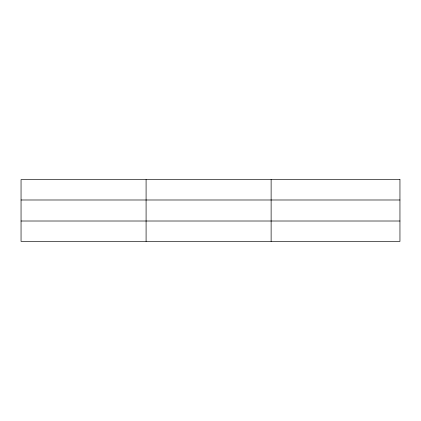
<?xml version="1.0" encoding="UTF-8"?>
<svg xmlns="http://www.w3.org/2000/svg" width="421" height="421" viewBox="0 0 421 421"><rect width="100%" height="100%" fill="white"/><g stroke="black" fill="none" stroke-linecap="round" stroke-linejoin="round"><path stroke-width="0.63" d="M146.087 179.593L146.087 241.407M271.124 179.593L271.124 241.407M21.05 199.991L399.95 199.991M21.05 221.009L399.95 221.009M399.95 179.593L399.95 241.407L21.05 241.407L21.05 179.593L399.95 179.593"/></g></svg>
